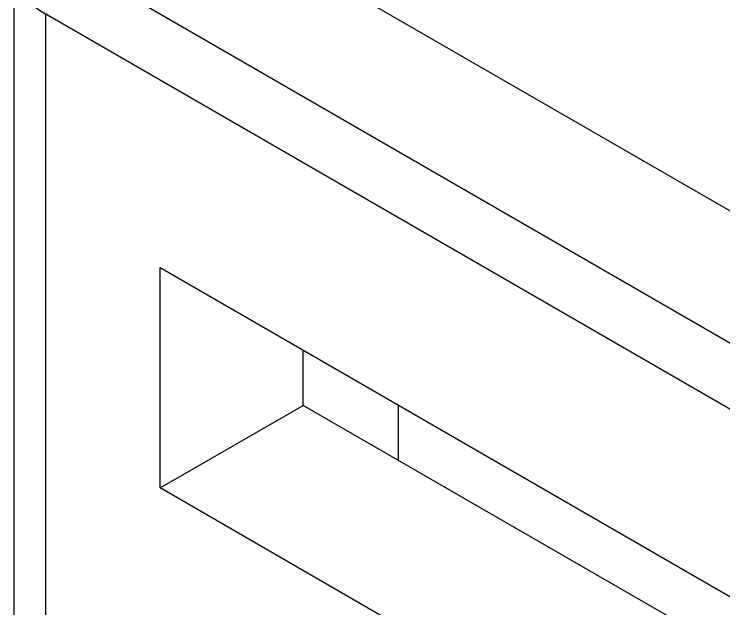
# Model space of a CAD drawing. Header units: millimetres. Extents: x -105 to 105, y -148 to 148.
# Drawn here: x 40.04 to 46.35, y -60.89 to -55.6 of the extents above; entities that cross this region are included whole.
import ezdxf

# ---------------------------------------------------------------- set-up
doc = ezdxf.new("R2010")
doc.units = ezdxf.units.MM
doc.layers.get('0').update_dxf_attribs({"lineweight": 18})

msp = doc.modelspace()

# ---------------------------------------------------------------- linework, layer by layer
at = {"color": 7, "lineweight": 30, "ltscale": 0.293939}
msp.add_line((54.2357, -61.8695), (42.0169, -54.815), dxfattribs=at)
at = {"color": 7, "lineweight": 30, "ltscale": 0.314351}
for p, q in [((53.6418, -62.7023), (40.5744, -55.1579)), ((53.3872, -63.1432), (40.3199, -55.5988))]:
    msp.add_line(p, q, dxfattribs=at)
at = {"color": 7, "lineweight": 30, "ltscale": 0.157175}
for p, q in [((40.0387, -62.7513), (40.0387, -55.2069)), ((40.3199, -63.1432), (40.3199, -55.5988))]:
    msp.add_line(p, q, dxfattribs=at)
at = {"color": 7, "lineweight": 30, "ltscale": 0.040825}
msp.add_line((41.3381, -59.8119), (41.3381, -57.8523), dxfattribs=at)
at = {"color": 7, "lineweight": 30, "ltscale": 0.265362}
for p, q in [((41.3381, -57.8523), (52.369, -64.221)), ((52.369, -66.1806), (41.3381, -59.8119))]:
    msp.add_line(p, q, dxfattribs=at)
at = {"color": 7, "lineweight": 30, "ltscale": 0.010206}
for p, q in [((42.6109, -59.0771), (42.6109, -58.5872)), ((43.4594, -59.567), (43.4594, -59.0771))]:
    msp.add_line(p, q, dxfattribs=at)
at = {"color": 7, "lineweight": 30, "ltscale": 0.030619}
msp.add_line((41.3381, -59.8119), (42.6109, -59.0771), dxfattribs=at)
at = {"color": 7, "lineweight": 30, "ltscale": 0.234743}
msp.add_line((52.369, -64.7109), (42.6109, -59.0771), dxfattribs=at)
at = {"color": 7, "lineweight": 30}
msp.add_ellipse((40.9987, -55.2069), major_axis=(0.96, 0), ratio=0.57735, start_param=3.141593, end_param=3.926991, dxfattribs=at)

doc.saveas('drawing.dxf')
